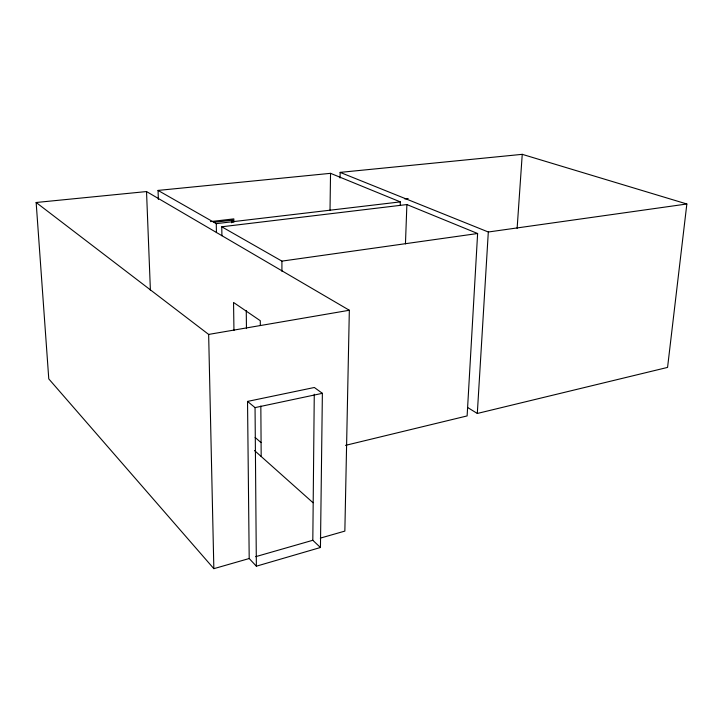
<?xml version="1.0" encoding="UTF-8"?>
<svg xmlns="http://www.w3.org/2000/svg" width="723" height="723" viewBox="0 0 723 723"><rect width="100%" height="100%" fill="white"/><g stroke="black" fill="none" stroke-linecap="round" stroke-linejoin="round"><path stroke-width="1.08" d="M281.916 271.27L281.916 261.12L221.762 226.787L221.925 235.788M320.443 547.501L322.377 393.321L314.342 387.492L247.528 401.419L249.2 558.527L256.367 566.19L320.443 547.501L312.815 540.28L314.27 394.234M330.013 210.492L330.538 173.33L158.048 190.42L158.364 199.431M340.045 178.021L340.144 172.381L522.241 154.333L686.85 203.994L667.564 367.411L477.307 413.466L467.609 407.474M249.2 558.527L213.845 568.667L48.775 378.897L36.15 202.494L146.525 191.559L349.336 310.257L344.853 531.098L320.289 538.138M400.217 205.26L400.334 201.889L330.538 173.33M405.449 243.886L406.886 204.564L221.762 226.787M406.886 204.564L477.623 233.511L467.121 415.924L345.477 445.368M477.307 413.466L488.314 232.002L340.144 172.381M517.126 228.369L522.241 154.333M255.671 556.674L312.815 540.28M247.528 401.419L255.047 407.609L322.377 393.321M36.15 202.494L208.649 334.424L349.336 310.257M281.916 261.12L477.623 233.511M488.314 232.002L686.85 203.994M210.474 221.609L233.827 218.879L233.872 222.241M404.79 198.906L408.152 198.518M214.071 222.313L232.788 220.117L232.815 222.341M158.048 190.42L216.258 223.642L400.334 201.889M255.111 437.433L260.994 442.557M254.532 450.565L313.05 502.738M146.525 191.559L150.411 290.474M208.649 334.424L213.845 568.667M216.258 223.642L216.43 232.625M233.954 330.474L233.547 302.467L260.289 320.714L260.316 325.205M231.595 220.569L231.631 222.783M246.263 310.592L246.453 328.576M255.047 407.609L256.367 566.19M260.84 405.992L261.175 456.484"/></g></svg>
